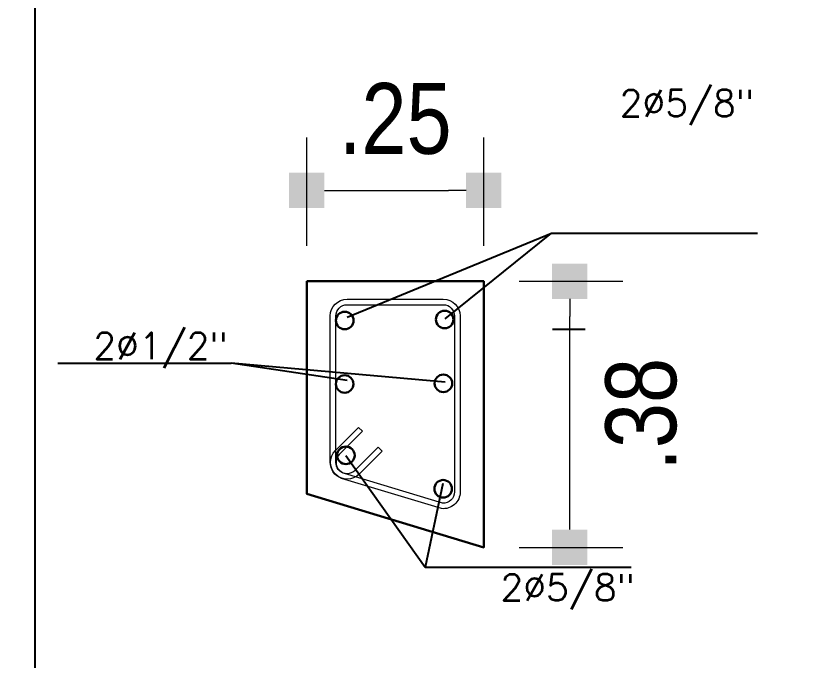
# Model space of a CAD drawing. Header units: millimetres. Extents: x -3570 to 5754, y -12788176 to 1214.
# Drawn here: x 3377.911 to 3380.129, y 1135.061 to 1136.882 of the extents above; entities that cross this region are included whole.
import ezdxf
from ezdxf import colors
from ezdxf.entities.mleader import LeaderData, LeaderLine
from ezdxf.math import Vec2, Vec3

# ---------------------------------------------------------------- set-up
doc = ezdxf.new("R2010")
doc.units = ezdxf.units.MM
doc.layers.add('.D1 cotas', color=1, linetype='Continuous')
doc.layers.add('.N1 Cuadros', color=253, linetype='Continuous')
doc.layers.add('AC Ø 3 -4', color=3, linetype='Continuous', lineweight=20)
doc.layers.add('CIMIENTO ARMADO', color=170, linetype='Continuous', lineweight=30)
doc.styles.add('Anot 1.5mm simplex', font='simplex.shx', dxfattribs={"height": 0.0015})
doc.styles.add('arial narrow', font='ARIALN.TTF')
doc.dimstyles.new('ROMAN50', dxfattribs={"dimtxt": 0.1, "dimasz": 0.05, "dimexe": 0.075, "dimexo": 0.05, "dimgap": 0.05, "dimtad": 2, "dimzin": 4, "dimdsep": 46, "dimtxsty": 'arial narrow', "dimblk": 'BOXFILLED', "dimcen": 0.07, "dimclrd": 142, "dimclre": 142, "dimclrt": 2, "dimaunit": 1, "dimadec": 0, "dimazin": 0, "dimtfac": 1, "dimtix": 1, "dimtmove": 0, "dimatfit": 3, "dimldrblk": 'BOXFILLED', "dimfxl": 0.2, "dimfxlon": 1, "dimtolj": 1, "dimtzin": 0, "dimlwd": 9, "dimlwe": 9, "dimarcsym": 0})

# ---------------------------------------------------------------- blocks, each defined once
blk = doc.blocks.new('_None')
blk = doc.blocks.new('_BoxFilled')
at = {"color": 0, "linetype": 'ByBlock', "lineweight": -2}
blk.add_line((-0.5, 0), (-1, 0), dxfattribs=at)
at = {"color": 0, "linetype": 'ByBlock'}
blk.add_solid([(-0.5, 0.5), (0.5, 0.5), (-0.5, -0.5), (0.5, -0.5)], dxfattribs=at)
blk = doc.blocks.new('*D1130')
at = {"color": 142, "lineweight": 9, "transparency": 16777216}
for p, q in [((3298.6962, 1129.44), (3298.6962, 1129.5932)), ((3298.9462, 1129.44), (3298.9462, 1129.5932)), ((3298.7462, 1129.5182), (3298.8962, 1129.5182))]:
    blk.add_line(p, q, dxfattribs=at)
at = {"layer": 'Defpoints', "color": 0, "lineweight": -2, "transparency": 16777216}
for p in [(3298.9462, 1129.5182), (3298.6962, 1129.39), (3298.9462, 1129.39)]:
    blk.add_point(p, dxfattribs=at)
at = {"color": 142, "lineweight": 9, "transparency": 16777216, "xscale": 0.05, "yscale": 0.05, "zscale": 0.05, "rotation": 180}
blk.add_blockref('_BoxFilled', (3298.6962, 1129.5182), dxfattribs=at)
at = {"color": 142, "lineweight": 9, "transparency": 16777216, "xscale": 0.05, "yscale": 0.05, "zscale": 0.05}
blk.add_blockref('_BoxFilled', (3298.9462, 1129.5182), dxfattribs=at)
at = {"color": 2, "transparency": 16777216, "insert": (3298.8212, 1129.6192), "char_height": 0.1, "attachment_point": 5, "style": 'arial narrow'}
blk.add_mtext('\\A1;.25', dxfattribs=at)
blk = doc.blocks.new('*D1131')
at = {"color": 142, "lineweight": 9, "transparency": 16777216}
for p, q in [((3298.9962, 1129.39), (3299.1426, 1129.39)), ((3299.0676, 1129.0642), (3299.0676, 1129.34)), ((3298.9962, 1129.0142), (3299.1426, 1129.0142))]:
    blk.add_line(p, q, dxfattribs=at)
at = {"layer": 'Defpoints', "color": 0, "lineweight": -2, "transparency": 16777216}
for p in [(3298.9462, 1129.39), (3299.0676, 1129.39), (3298.9462, 1129.0142)]:
    blk.add_point(p, dxfattribs=at)
at = {"color": 142, "lineweight": 9, "transparency": 16777216, "xscale": 0.05, "yscale": 0.05, "zscale": 0.05}
for p, rotation in [((3299.0676, 1129.39), 90), ((3299.0676, 1129.0142), 270)]:
    blk.add_blockref('_BoxFilled', p, dxfattribs=dict(at, rotation=rotation))
at = {"color": 2, "transparency": 16777216, "insert": (3299.1686, 1129.2021), "char_height": 0.1, "attachment_point": 5, "rotation": 90, "style": 'arial narrow'}
blk.add_mtext('\\A1;.38', dxfattribs=at)
blk = doc.blocks.new('WWW1')
at = {"color": 5, "lineweight": 30, "transparency": 16777216}
blk.add_lwpolyline([(200.7717, -89.839), (200.7717, -90.199), (200.4717, -90.29), (200.4717, -89.839), (200.7717, -89.839)], dxfattribs=at)
at = {"layer": 'AC Ø 3 -4'}
for p, q in [((200.7032, -89.8693), (200.5402, -89.8693)), ((200.7032, -89.8788), (200.5402, -89.8788)), ((200.5117, -89.8978), (200.5117, -90.196)), ((200.5212, -89.8978), (200.5212, -90.196)), ((200.7222, -90.1458), (200.7222, -89.8978)), ((200.7317, -90.1458), (200.7317, -89.8978)), ((200.5416, -90.215), (200.7077, -90.1646)), ((200.5435, -90.2243), (200.7127, -90.173))]:
    blk.add_line(p, q, dxfattribs=at)
at = {"layer": 'AC Ø 3 -4', "elevation": -12181.5207}
blk.add_lwpolyline([(200.6773, -90.0933), (200.7164, -90.1324, -1), (200.6895, -90.1592), (200.6504, -90.1201), (200.6437, -90.1269), (200.6828, -90.166, 1), (200.7231, -90.1257), (200.684, -90.0866)], format="xyb", close=True, dxfattribs=at)
at = {"layer": 'AC Ø 3 -4'}
for centre, radius, start, end in [((200.5402, -89.8978), 0.0285, 90, 180), ((200.5402, -89.8978), 0.019, 90, 180), ((200.7032, -89.8978), 0.0285, 0, 90), ((200.7032, -89.8978), 0.019, 0, 90), ((200.7032, -90.1462), 0.0285, 289.4614, 0.7877), ((200.7032, -90.1462), 0.019, 283.6826, 0.9647), ((200.5402, -90.196), 0.0285, 180, 276.6102), ((200.5402, -90.196), 0.019, 180, 274.2974)]:
    blk.add_arc(centre, radius, start, end, dxfattribs=at)
blk = doc.blocks.new('1.-1')
at = {"layer": '.D1 cotas'}
ml = blk.add_multileader_mtext('Standard', dxfattribs=at)
ml.set_content('2∅5/8" ', color=7, style='Anot 1.5mm simplex')
ml.set_leader_properties()
ml.set_arrow_properties(name='NONE')
ml.build(insert=Vec2(0, 0))
ml.multileader.update_dxf_attribs({"text_left_attachment_type": 6, "text_right_attachment_type": 6, "dogleg_length": 0.005, "arrow_head_size": 0.05, "scale": 50})
ctx = ml.context
ctx.base_point, ctx.scale, ctx.char_height, ctx.arrow_head_size, ctx.landing_gap_size, ctx.plane_origin = Vec3(3465.3359, 1144.1736, -27897458.1355), 50, 0.0375, 0.05, 0.05, Vec3(3465.2596, 1144.2842, -27897458.1355)
ctx.left_attachment, ctx.right_attachment = 6, 6
notes = []
notes.append((ctx, [(1, (1, 1, 0), (3465.2895, 1144.1736, -27897458.1355), (1, 0), 0.0463, [(2, [(3465.1103, 1144.1054, -27897458.1355), (3465.2327, 1144.1026, -27897458.1355), (3465.2327, 1144.1026, -27897458.1355), (3465.1103, 1144.1054, -27897458.1355), (3465.2327, 1144.1026, -27897458.1355)], 0, [])])]))
ctx.mtext.insert, ctx.mtext.width, ctx.mtext.flow_direction = Vec3(3465.3859, 1144.2236, -27897458.1355), 0.192628, 5
ml = blk.add_multileader_mtext('Standard', dxfattribs=at)
ml.set_content('2∅5/8" ', color=7, style='Anot 1.5mm simplex')
ml.set_leader_properties()
ml.set_arrow_properties(name='NONE')
ml.build(insert=Vec2(0, 0))
ml.multileader.update_dxf_attribs({"text_left_attachment_type": 6, "text_right_attachment_type": 6, "dogleg_length": 0.005, "arrow_head_size": 0.05, "scale": 50})
ctx = ml.context
ctx.base_point, ctx.scale, ctx.char_height, ctx.arrow_head_size, ctx.landing_gap_size, ctx.plane_origin = Vec3(3465.3371, 1143.8808, -27897458.1355), 50, 0.0375, 0.05, 0.05, Vec3(3465.2373, 1143.7882, -27897458.1355)
ctx.left_attachment, ctx.right_attachment = 6, 6
notes.append((ctx, [(1, (1, 1, 0), (3465.2908, 1143.8808, -27897458.1355), (1, 0), 0.0463, [(0, [(3465.1103, 1143.9359, -27897458.1355), (3465.2327, 1143.9359, -27897458.1355), (3465.1103, 1143.9359, -27897458.1355), (3465.2327, 1143.9359, -27897458.1355)], 0, [])])]))
ctx.mtext.insert, ctx.mtext.width, ctx.mtext.flow_direction = Vec3(3465.3871, 1143.9308, -27897458.1355), 0.192628, 5
for ctx, leaders in notes:
    for number, flags, end, landing, length, lines in leaders:
        leader = LeaderData()
        leader.index, (leader.has_last_leader_line, leader.has_dogleg_vector, leader.attachment_direction) = number, flags
        leader.last_leader_point, leader.dogleg_vector, leader.dogleg_length = Vec3(end), Vec3(landing), length
        for number, points, colour, breaks in lines:
            line = LeaderLine()
            line.index, line.vertices, line.color, line.breaks = number, Vec3.list(points), colors.encode_raw_color(colour), breaks
            leader.lines.append(line)
        ctx.leaders.append(leader)
blk = doc.blocks.new('CUADRO COLUMNAS')
at = {"layer": '.D1 cotas', "color": 219, "linetype": 'ByBlock', "lineweight": -2, "true_color": 0x642165}
for p, q in [((3298.7534, 1129.3393, -22460.8027), (3299.0416, 1129.4577, -22460.8027)), ((3298.8918, 1129.3371, -22460.8027), (3299.0416, 1129.4577, -22460.8027)), ((3299.0416, 1129.4577, -22460.8027), (3299.088, 1129.4577, -22460.8027)), ((3299.088, 1129.4577, -22460.8027), (3299.3326, 1129.4577, -22460.8027)), ((3299.0432, 1129.3222, 20302.5345), (3299.0895, 1129.3222, 20302.5345)), ((3298.3449, 1129.2745, 20302.5345), (3298.5895, 1129.2745, 20302.5345)), ((3298.7533, 1129.2496, 20302.5345), (3298.5895, 1129.2745, 20302.5345)), ((3298.8918, 1129.2474, 20302.5345), (3298.5895, 1129.2745, 20302.5345)), ((3298.7515, 1129.1437, 20302.5345), (3298.8635, 1128.9864, 20302.5345)), ((3298.8883, 1129.1042, 20302.5345), (3298.8635, 1128.9864, 20302.5345)), ((3298.8635, 1128.9864, 20302.5345), (3299.1544, 1128.9864, 20302.5345))]:
    blk.add_line(p, q, dxfattribs=at)
at = {"layer": '.N1 Cuadros', "linetype": 'Continuous'}
blk.add_line((3298.3129, 1127.6087, 6492.4221), (3298.3129, 1130.2772, 6492.4221), dxfattribs=at)
at = {"layer": 'CIMIENTO ARMADO'}
for centre in [(3298.7499, 1129.3345, -22460.8027), (3298.891, 1129.3359, -22460.8027), (3298.7498, 1129.2448, 20302.5345), (3298.8892, 1129.2458, 20302.5345), (3298.7515, 1129.1441, 20302.5345), (3298.8888, 1129.0969, 10151.2672)]:
    blk.add_circle(centre, 0.0124, dxfattribs=at)
at = {"color": 3, "xscale": -0.8333333333334596, "yscale": 0.8333333333334596, "zscale": 0.8333333333334596}
blk.add_blockref('WWW1', (3466.0059, 1204.2558, 20302.5345), dxfattribs=at)
at = {"layer": '.D1 cotas', "color": 7, "lineweight": 20, "style": 'Anot 1.5mm simplex'}
for s, p in [('2∅5/8"', (3299.138, 1129.6227, -22460.8027)), ('2∅1/2"', (3298.3949, 1129.2799, 20302.5345)), ('2∅5/8"', (3298.9698, 1128.9389, 20302.5345))]:
    blk.add_text(s, height=0.0375, dxfattribs=at).set_placement(p)
dim = blk.add_linear_dim(base=(3298.9462, 1129.5182, 20302.5345), p1=(3298.6962, 1129.39, 20302.5345), p2=(3298.9462, 1129.39, 20302.5345), dimstyle='ROMAN50')
dim.commit()
dim.dimension.update_dxf_attribs({"geometry": '*D1130', "text_midpoint": (3298.8212, 1129.6192, 20302.5345)})
dim = blk.add_linear_dim(base=(3299.0676, 1129.39, 20302.5345), p1=(3298.9462, 1129.0142, 20302.5345), p2=(3298.9462, 1129.39, 20302.5345), angle=90, dimstyle='ROMAN50')
dim.commit()
dim.dimension.update_dxf_attribs({"geometry": '*D1131', "text_midpoint": (3299.1686, 1129.2021, 20302.5345)})

msp = doc.modelspace()

# ---------------------------------------------------------------- block references
at = {"color": 1, "lineweight": 25, "xscale": 2, "yscale": 2, "zscale": 2}
msp.add_blockref('CUADRO COLUMNAS', (-3218.6598, -1122.648, 49238.1418), dxfattribs=at)
at = {"color": 1, "lineweight": 211, "xscale": 2, "yscale": 2, "zscale": 2}
msp.add_blockref('1.-1', (-3560.5351, -1151.7456, 55794916.271), dxfattribs=at)

doc.saveas('drawing.dxf')
